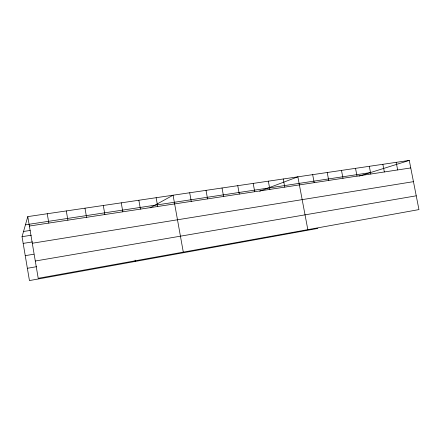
<?xml version="1.0" encoding="UTF-8"?>
<svg xmlns="http://www.w3.org/2000/svg" width="441" height="441" viewBox="0 0 441 441"><rect width="100%" height="100%" fill="white"/><g stroke="black" fill="none" stroke-linecap="round" stroke-linejoin="round"><path stroke-width="0.66" d="M317.878 228.416L29.442 280.581L22.05 236.685L27.783 216.608L409.276 160.419L418.95 209.591L38.218 278.31L27.783 216.608M150.067 207.876L173.076 195.209L183.296 252.125M259.655 191.234L297.868 176.824L307.829 229.645M358.968 176.174L409.276 160.419M27.375 268.293L36.647 266.678M35.297 261.017L416.238 195.815M25.247 255.653L33.858 254.209M23.18 243.404L32.463 241.911M32.292 243.245L413.454 181.659M22.05 236.685L31.328 235.224M23.538 231.475L30.22 230.439M29.382 226.04L410.753 167.938M25.44 224.822L370.401 172.596M396.183 162.343L397.666 169.934M382.86 164.306L384.354 171.962M369.31 166.301L370.809 174.024M355.523 168.335L357.028 176.124M341.494 170.402L342.999 178.263M327.211 172.503L328.721 180.435M312.669 174.647L314.19 182.651M283.238 178.98L284.77 187.133M268.349 181.174L269.881 189.404M253.189 183.406L254.727 191.708M237.749 185.683L239.298 194.062M222.027 187.998L223.576 196.454M206.013 190.358L207.568 198.897M189.696 192.756L191.256 201.377M156.131 197.7L157.696 206.493M138.86 200.247L140.431 209.122M135.095 260.146L135.326 261.436M121.247 202.838L122.824 211.807M103.293 205.484L104.875 214.541M84.981 208.18L86.568 217.33M66.299 210.936L67.886 220.175M47.237 213.742L48.83 223.08"/></g></svg>
